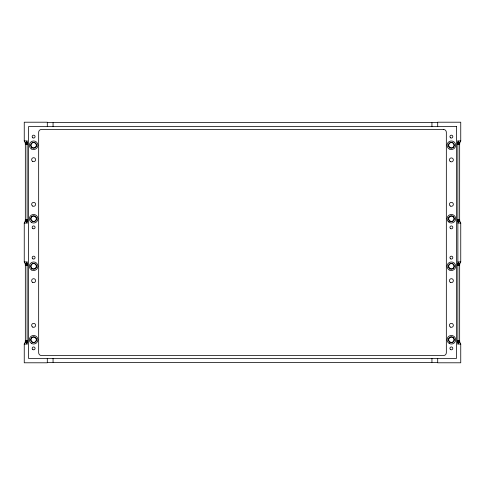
<?xml version="1.0" encoding="UTF-8"?>
<svg xmlns="http://www.w3.org/2000/svg" width="485" height="485" viewBox="0 0 485 485"><rect width="100%" height="100%" fill="white"/><g stroke="black" fill="none" stroke-linecap="round" stroke-linejoin="round"><path stroke-width="0.73" d="M47.3 358.457L47.3 362.792L24.25 362.792L24.25 344.053L25.268 342.04L25.341 340.452L25.335 265.156L25.268 263.955L24.25 261.948L24.25 223.052L25.268 221.045L25.335 219.844L25.341 144.548L25.268 142.96L24.25 140.947L24.25 122.208L47.3 122.208L47.3 126.543M437.7 358.457L437.7 362.792L460.75 362.792L460.75 344.053L459.731 342.04L459.659 340.452L459.665 265.156L459.731 263.955L460.75 261.948L460.75 223.052L459.731 221.045L459.659 219.456L459.665 144.154L459.731 142.96L460.75 140.947L460.75 122.208L437.7 122.208L437.7 126.543M24.25 140.947L27.13 140.947L25.268 142.96L27.427 142.96M24.25 261.948L27.13 261.948L25.268 263.955L27.427 263.955M460.75 344.053L457.87 344.053L459.731 342.04L457.573 342.04M47.3 362.519L437.7 362.519M437.7 122.481L47.3 122.481M457.87 344.053L457.87 140.947L460.75 140.947M457.573 142.96L459.731 142.96L457.87 140.947M25.287 143.045L27.445 143.045M457.555 143.045L459.713 143.045M25.299 143.117L27.451 143.117M457.549 143.117L459.701 143.117M25.305 143.214L27.463 143.214M457.537 143.214L459.695 143.214M25.311 143.336L27.469 143.336M457.531 143.336L459.689 143.336M25.317 143.475L27.475 143.475M457.525 143.475L459.683 143.475M25.323 143.627L27.481 143.627M457.519 143.627L459.677 143.627M25.329 143.79L27.487 143.79M457.513 143.79L459.671 143.79M25.335 143.972L27.487 143.972M457.513 143.972L459.665 143.972M25.335 144.154L27.493 144.154M457.507 144.154L459.665 144.154M25.341 144.548L27.493 144.548M457.507 144.548L459.659 144.548M25.341 219.456L27.493 219.456M457.507 219.456L459.659 219.456M25.335 219.844L27.493 219.844M457.507 219.844L459.665 219.844M25.335 220.032L27.487 220.032M457.513 220.032L459.665 220.032M25.329 220.208L27.487 220.208M457.513 220.208L459.671 220.208M25.323 220.378L27.481 220.378M457.519 220.378L459.677 220.378M25.317 220.529L27.475 220.529M457.525 220.529L459.683 220.529M25.311 220.669L27.469 220.669M457.531 220.669L459.689 220.669M25.305 220.784L27.463 220.784M457.537 220.784L459.695 220.784M25.299 220.881L27.451 220.881M457.549 220.881L459.701 220.881M25.287 220.96L27.445 220.96M457.555 220.96L459.713 220.96M27.427 221.045L25.268 221.045L27.13 223.052L24.25 223.052M457.573 221.045L459.731 221.045L457.87 223.052L460.75 223.052M460.75 261.948L457.87 261.948L459.731 263.955L457.573 263.955M25.287 264.04L27.445 264.04M457.555 264.04L459.713 264.04M25.299 264.119L27.451 264.119M457.549 264.119L459.701 264.119M25.305 264.216L27.463 264.216M457.537 264.216L459.695 264.216M25.311 264.331L27.469 264.331M457.531 264.331L459.689 264.331M25.317 264.47L27.475 264.47M457.525 264.47L459.683 264.47M25.323 264.622L27.481 264.622M457.519 264.622L459.677 264.622M25.329 264.792L27.487 264.792M457.513 264.792L459.671 264.792M25.335 264.968L27.487 264.968M457.513 264.968L459.665 264.968M25.335 265.156L27.493 265.156M457.507 265.156L459.665 265.156M25.341 265.544L27.493 265.544M457.507 265.544L459.659 265.544M25.341 340.452L27.493 340.452M457.507 340.452L459.659 340.452M25.335 340.846L27.493 340.846M457.507 340.846L459.665 340.846M25.335 341.028L27.487 341.028M457.513 341.028L459.665 341.028M25.329 341.21L27.487 341.21M457.513 341.21L459.671 341.21M25.323 341.373L27.481 341.373M457.519 341.373L459.677 341.373M25.317 341.525L27.475 341.525M457.525 341.525L459.683 341.525M25.311 341.664L27.469 341.664M457.531 341.664L459.689 341.664M25.305 341.786L27.463 341.786M457.537 341.786L459.695 341.786M25.287 341.955L27.451 341.883M457.549 341.883L459.713 341.955M27.427 342.04L25.268 342.04L27.13 344.053L24.25 344.053M431.941 122.753L431.941 126.543M431.941 358.457L431.941 362.246M53.059 122.753L53.059 126.543M53.059 358.457L53.059 362.246M27.13 140.947L27.13 223.052M27.13 261.948L27.13 344.053M456.415 126.543L28.585 126.543L28.585 358.457L456.415 358.457L456.415 126.543M443.454 129.422L41.546 129.422A2.88 2.88 0 0 0 38.667 132.308L38.667 352.692A2.88 2.88 0 0 0 41.546 355.578L443.454 355.578A2.88 2.88 0 0 0 446.333 352.692L446.333 132.308A2.88 2.88 0 0 0 443.454 129.422M32.265 147.616A2.722 2.722 0 0 0 36.345 145.257A2.722 2.722 0 0 0 32.265 142.905A2.722 2.722 0 0 0 32.265 147.616M31.586 147.294A2.88 2.88 0 0 0 36.411 146.003A2.88 2.88 0 0 0 32.877 142.475A2.88 2.88 0 0 0 31.586 147.294M450.013 147.616A2.722 2.722 0 0 0 454.093 145.257A2.722 2.722 0 0 0 450.013 142.905A2.722 2.722 0 0 0 450.013 147.616M449.934 147.755A2.88 2.88 0 0 0 454.257 145.257A2.88 2.88 0 0 0 449.934 142.766A2.88 2.88 0 0 0 449.934 147.755M450.013 221.099A2.722 2.722 0 0 0 454.093 218.741A2.722 2.722 0 0 0 450.013 216.389A2.722 2.722 0 0 0 450.013 221.099M449.934 221.239A2.88 2.88 0 0 0 454.257 218.741A2.88 2.88 0 0 0 449.934 216.249A2.88 2.88 0 0 0 449.934 221.239M450.013 268.611A2.722 2.722 0 0 0 454.093 266.259A2.722 2.722 0 0 0 450.013 263.901A2.722 2.722 0 0 0 450.013 268.611M449.934 268.751A2.88 2.88 0 0 0 454.257 266.259A2.88 2.88 0 0 0 449.934 263.761A2.88 2.88 0 0 0 449.934 268.751M450.013 342.095A2.722 2.722 0 0 0 454.093 339.742A2.722 2.722 0 0 0 450.013 337.384A2.722 2.722 0 0 0 450.013 342.095M449.934 342.234A2.88 2.88 0 0 0 454.257 339.742A2.88 2.88 0 0 0 449.934 337.245A2.88 2.88 0 0 0 449.934 342.234M448.346 221.772A4.286 4.286 0 0 0 455.518 219.85A4.286 4.286 0 0 0 450.268 214.6A4.286 4.286 0 0 0 448.346 221.772M31.483 148.974A4.286 4.286 0 0 0 37.915 145.257A4.286 4.286 0 0 0 31.483 141.547A4.286 4.286 0 0 0 31.483 148.974M31.483 222.457A4.286 4.286 0 0 0 37.915 218.741A4.286 4.286 0 0 0 31.483 215.031A4.286 4.286 0 0 0 31.483 222.457M31.483 269.969A4.286 4.286 0 0 0 37.915 266.259A4.286 4.286 0 0 0 31.483 262.543A4.286 4.286 0 0 0 31.483 269.969M449.231 343.453A4.286 4.286 0 0 0 455.664 339.742A4.286 4.286 0 0 0 449.231 336.026A4.286 4.286 0 0 0 449.231 343.453M31.483 343.453A4.286 4.286 0 0 0 37.915 339.742A4.286 4.286 0 0 0 31.483 336.026A4.286 4.286 0 0 0 31.483 343.453M449.231 269.969A4.286 4.286 0 0 0 455.664 266.259A4.286 4.286 0 0 0 449.231 262.543A4.286 4.286 0 0 0 449.231 269.969M449.231 148.974A4.286 4.286 0 0 0 455.664 145.257A4.286 4.286 0 0 0 449.231 141.547A4.286 4.286 0 0 0 449.231 148.974M450.65 349.643A1.455 1.455 0 0 0 452.826 348.382A1.455 1.455 0 0 0 450.65 347.127A1.455 1.455 0 0 0 450.65 349.643M450.65 258.875A1.455 1.455 0 0 0 452.826 257.614A1.455 1.455 0 0 0 450.65 256.359A1.455 1.455 0 0 0 450.65 258.875M450.65 228.641A1.455 1.455 0 0 0 452.826 227.386A1.455 1.455 0 0 0 450.65 226.125A1.455 1.455 0 0 0 450.65 228.641M450.65 137.873A1.455 1.455 0 0 0 452.826 136.618A1.455 1.455 0 0 0 450.65 135.357A1.455 1.455 0 0 0 450.65 137.873M450.383 161.614A1.982 1.982 0 0 0 453.36 159.898A1.982 1.982 0 0 0 450.383 158.177A1.982 1.982 0 0 0 450.383 161.614M450.383 206.052A1.982 1.982 0 0 0 453.36 204.337A1.982 1.982 0 0 0 450.383 202.621A1.982 1.982 0 0 0 450.383 206.052M450.383 282.379A1.982 1.982 0 0 0 453.36 280.663A1.982 1.982 0 0 0 450.383 278.948A1.982 1.982 0 0 0 450.383 282.379M450.383 327.054A1.982 1.982 0 0 0 453.36 325.332A1.982 1.982 0 0 0 450.383 323.616A1.982 1.982 0 0 0 450.383 327.054M32.634 327.054A1.982 1.982 0 0 0 35.605 325.332A1.982 1.982 0 0 0 32.634 323.616A1.982 1.982 0 0 0 32.634 327.054M32.634 282.379A1.982 1.982 0 0 0 35.605 280.663A1.982 1.982 0 0 0 32.634 278.948A1.982 1.982 0 0 0 32.634 282.379M32.634 206.052A1.982 1.982 0 0 0 35.605 204.337A1.982 1.982 0 0 0 32.634 202.621A1.982 1.982 0 0 0 32.634 206.052M32.634 161.384A1.982 1.982 0 0 0 35.605 159.668A1.982 1.982 0 0 0 32.634 157.946A1.982 1.982 0 0 0 32.634 161.384M32.901 137.873A1.455 1.455 0 0 0 35.078 136.618A1.455 1.455 0 0 0 32.901 135.357A1.455 1.455 0 0 0 32.901 137.873M32.901 228.641A1.455 1.455 0 0 0 35.078 227.386A1.455 1.455 0 0 0 32.901 226.125A1.455 1.455 0 0 0 32.901 228.641M32.901 258.875A1.455 1.455 0 0 0 35.078 257.614A1.455 1.455 0 0 0 32.901 256.359A1.455 1.455 0 0 0 32.901 258.875M32.901 349.643A1.455 1.455 0 0 0 35.078 348.382A1.455 1.455 0 0 0 32.901 347.127A1.455 1.455 0 0 0 32.901 349.643M32.265 221.099A2.722 2.722 0 0 0 36.345 218.741A2.722 2.722 0 0 0 32.265 216.389A2.722 2.722 0 0 0 32.265 221.099M31.586 220.778A2.88 2.88 0 0 0 36.411 219.487A2.88 2.88 0 0 0 32.877 215.958A2.88 2.88 0 0 0 31.586 220.778M32.265 342.095A2.722 2.722 0 0 0 36.345 339.742A2.722 2.722 0 0 0 32.265 337.384A2.722 2.722 0 0 0 32.265 342.095M32.265 268.611A2.722 2.722 0 0 0 36.345 266.259A2.722 2.722 0 0 0 32.265 263.901A2.722 2.722 0 0 0 32.265 268.611M31.586 341.779A2.88 2.88 0 0 0 36.411 340.488A2.88 2.88 0 0 0 32.877 336.96A2.88 2.88 0 0 0 31.586 341.779M31.586 268.296A2.88 2.88 0 0 0 36.411 267.005A2.88 2.88 0 0 0 32.877 263.476A2.88 2.88 0 0 0 31.586 268.296"/></g></svg>
